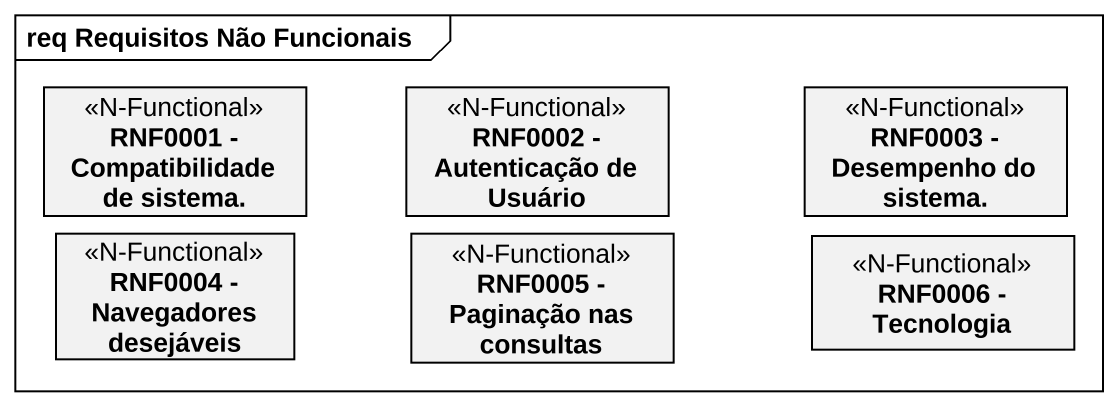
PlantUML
@startuml
mainframe req Requisitos Não Funcionais
hide circle
hide empty members
class "RNF0001 - Compatibilidade de sistema." as RNF0001_Compatibilidade_de <<N-Functional>>
class "RNF0002 - Autenticação de Usuário" as RNF0002_Autenticação_de <<N-Functional>>
class "RNF0003 - Desempenho do sistema." as RNF0003_Desempenho_do <<N-Functional>>
class "RNF0004 - Navegadores desejáveis" as RNF0004_Navegadores <<N-Functional>>
class "RNF0005 - Paginação nas consultas" as RNF0005_Paginação_nas <<N-Functional>>
class "RNF0006 - Tecnologia" as RNF0006_Tecnologia <<N-Functional>>
@enduml
